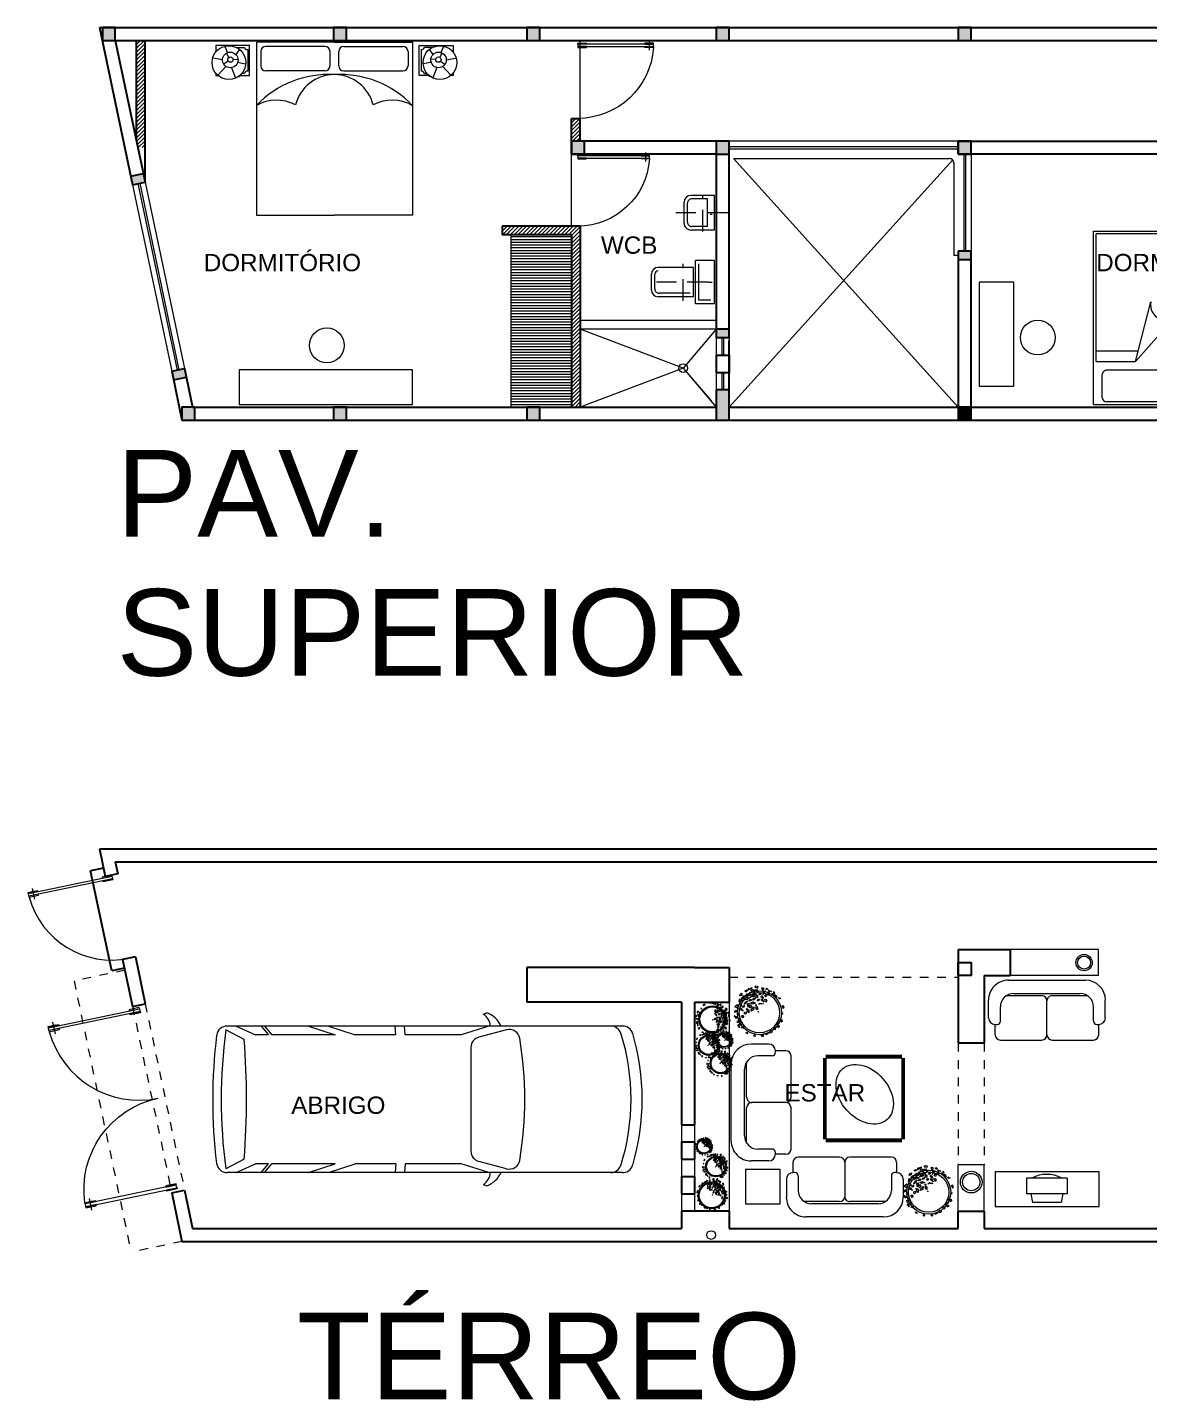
# Model space of a CAD drawing. Header units: millimetres. Extents: x 219.2 to 298.5, y 137.8 to 166.3.
# Drawn here: x 219.18 to 232.13, y 137.79 to 153.64 of the extents above; entities that cross this region are included whole.
import ezdxf

# ---------------------------------------------------------------- set-up
doc = ezdxf.new("R2010")
doc.units = ezdxf.units.MM
doc.linetypes.add('HIDDEN', pattern=[0.375, 0.25, -0.125])
doc.linetypes.add('HIDDEN2', pattern=[4.7625, 3.175, -1.5875])
for name, color, linetype, lineweight in [('fach00', 33, 'Continuous', 0), ('hais', 253, 'Continuous', 0), ('Inst_elec', 150, 'Continuous', 0), ('Inst_hid', 140, 'Continuous', 0), ('Inst_san', 77, 'Continuous', 0), ('muebles', 43, 'Continuous', 0), ('murete', 6, 'Continuous', 13), ('muros', 5, 'Continuous', 30), ('piso', 9, 'Continuous', 0), ('proy', 2, 'HIDDEN2', 0), ('puertas', 141, 'Continuous', 0), ('ventanas', 4, 'Continuous', 0)]:
    doc.layers.add(name, color=color, linetype=linetype, lineweight=lineweight)
doc.styles.add('espacios', font='arial.ttf', dxfattribs={"height": 0.1})

# ---------------------------------------------------------------- blocks, each defined once
blk = doc.blocks.new('Ptsppue1')
blk.add_line((-0.942, 1.029), (-0.942, 0.901))
for points in [[(-0.999, 0.981), (-0.999, 0.993), (-0.885, 0.993), (-0.885, 0.981)], [(-0.999, 0.98), (0, 0.98), (0, 0.95), (-0.999, 0.95)], [(-0.999, 0.949), (-0.999, 0.937), (-0.885, 0.937), (-0.885, 0.949)], [(0, 0.981), (0, 0.993), (-0.113, 0.993), (-0.113, 0.981)], [(0, 0.949), (0, 0.937), (-0.113, 0.937), (-0.113, 0.949)]]:
    blk.add_lwpolyline(points, close=True)
at = {"const_width": 0.006}
for points in [[(-0.968, 0.997), (-0.916, 0.997)], [(-0.968, 0.933), (-0.916, 0.933)]]:
    blk.add_lwpolyline(points, dxfattribs=at)
blk.add_arc((0, 1), 1, 183.6189, 270)
blk = doc.blocks.new('Mblpwcp1')
for p, q in [((0, 0.5), (0.22, 0.5)), ((0, 0.5), (0, 0)), ((0.22, 0.5), (0.22, 0)), ((0.04, 0.46), (0.18, 0.46)), ((0.18, 0.46), (0.18, 0.04)), ((0.24, 0.42), (0.648, 0.42)), ((0.24, 0.42), (0.24, 0.08)), ((0.28, 0.38), (0.638, 0.38)), ((0.688, 0.33), (0.688, 0.16)), ((0.728, 0.34), (0.728, 0.16)), ((0, 0), (0.22, 0)), ((0.24, 0.08), (0.648, 0.08)), ((0, -0.351), (0.27, -0.351)), ((0, -0.351), (0, -0.751)), ((0.08, -0.391), (0.26, -0.391)), ((0.08, -0.391), (0.08, -0.711)), ((0.31, -0.441), (0.31, -0.661)), ((0.35, -0.431), (0.35, -0.671)), ((0, -0.751), (0.27, -0.751)), ((0.08, -0.711), (0.26, -0.711))]:
    blk.add_line(p, q)
at = {"linetype": 'HIDDEN'}
for p, q in [((0.359, 0.465), (0.359, 0.04)), ((0.064, 0.25), (0.67, 0.25)), ((0.134, -0.335), (0.134, -0.759)), ((-0.162, -0.55), (0.444, -0.55))]:
    blk.add_line(p, q, dxfattribs=at)
for centre, radius, start, end in [((0.638, 0.33), 0.05, 360, 90), ((0.648, 0.34), 0.08, 0, 90), ((0.648, 0.16), 0.08, 270, 360), ((0.648, 0.16), 0.04, 270, 360), ((0.26, -0.441), 0.05, 360, 90), ((0.27, -0.431), 0.08, 360, 90), ((0.26, -0.661), 0.05, 270, 0), ((0.27, -0.671), 0.08, 270, 360)]:
    blk.add_arc(centre, radius, start, end)
blk = doc.blocks.new('Arbparb6')
at = {"linetype": 'Continuous'}
for p, q in [((-0.671, 0.628), (-0.609, 0.625)), ((-0.643, 0.549), (-0.671, 0.628)), ((-0.574, 0.565), (-0.643, 0.549)), ((-0.609, 0.625), (-0.574, 0.565)), ((-0.579, 0.764), (-0.606, 0.726)), ((-0.606, 0.726), (-0.568, 0.721)), ((-0.521, 0.769), (-0.579, 0.764)), ((-0.568, 0.721), (-0.558, 0.731)), ((-0.558, 0.731), (-0.521, 0.769)), ((-0.497, 0.614), (-0.412, 0.764)), ((-0.476, 0.736), (-0.497, 0.614)), ((-0.412, 0.764), (-0.476, 0.736)), ((-0.367, 0.884), (-0.398, 0.845)), ((-0.398, 0.845), (-0.346, 0.835)), ((-0.294, 0.867), (-0.367, 0.884)), ((-0.346, 0.835), (-0.342, 0.85)), ((-0.346, 0.835), (-0.346, 0.835)), ((-0.337, 0.837), (-0.294, 0.867)), ((-0.293, 0.779), (-0.329, 0.769)), ((-0.329, 0.769), (-0.323, 0.74)), ((-0.312, 0.738), (-0.282, 0.758)), ((-0.282, 0.758), (-0.293, 0.779)), ((-0.045, 0.894), (-0.102, 0.886)), ((-0.102, 0.886), (-0.096, 0.862)), ((-0.078, 0.867), (-0.045, 0.894)), ((0.146, 0.945), (0.125, 0.922)), ((0.125, 0.922), (0.172, 0.907)), ((0.238, 0.919), (0.146, 0.945)), ((0.172, 0.907), (0.208, 0.895)), ((0.208, 0.895), (0.208, 0.895)), ((0.22, 0.883), (0.246, 0.897)), ((0.246, 0.897), (0.238, 0.919)), ((0.506, 0.832), (0.492, 0.784)), ((0.492, 0.784), (0.55, 0.743)), ((0.492, 0.784), (0.539, 0.746)), ((0.55, 0.743), (0.506, 0.832)), ((0.539, 0.746), (0.539, 0.746)), ((0.662, 0.557), (0.559, 0.684)), ((0.559, 0.684), (0.628, 0.653)), ((0.628, 0.653), (0.662, 0.557)), ((0.675, 0.533), (0.671, 0.512)), ((0.711, 0.505), (0.675, 0.533)), ((0.739, 0.535), (0.702, 0.603)), ((0.702, 0.603), (0.762, 0.581)), ((0.762, 0.581), (0.739, 0.535)), ((-0.945, 0.159), (-0.94, 0.102)), ((-0.892, 0.154), (-0.945, 0.159)), ((-0.94, 0.102), (-0.94, 0.102)), ((-0.925, 0.085), (-0.851, 0.128)), ((-0.851, 0.128), (-0.892, 0.154)), ((-0.802, 0.366), (-0.885, 0.275)), ((-0.885, 0.275), (-0.839, 0.276)), ((-0.839, 0.276), (-0.802, 0.366)), ((-0.808, 0.477), (-0.821, 0.421)), ((-0.821, 0.421), (-0.746, 0.406)), ((-0.766, 0.49), (-0.808, 0.477)), ((-0.727, 0.48), (-0.766, 0.49)), ((-0.746, 0.406), (-0.746, 0.406)), ((-0.722, 0.408), (-0.727, 0.48)), ((0.306, 0.165), (0.286, -0.026)), ((0.286, -0.026), (0.335, 0.044)), ((0.335, 0.044), (0.306, 0.165)), ((0.363, 0.178), (0.452, 0.081)), ((0.499, 0.11), (0.363, 0.178)), ((0.427, 0.294), (0.371, 0.256)), ((0.371, 0.256), (0.475, 0.203)), ((0.489, 0.26), (0.427, 0.294)), ((0.452, 0.081), (0.499, 0.11)), ((0.475, 0.203), (0.489, 0.26)), ((0.612, 0.109), (0.506, 0.173)), ((0.506, 0.173), (0.569, 0.062)), ((0.569, 0.062), (0.563, 0.084)), ((0.569, 0.062), (0.612, 0.109)), ((0.621, 0.29), (0.57, 0.274)), ((0.57, 0.274), (0.603, 0.214)), ((0.603, 0.214), (0.679, 0.266)), ((0.679, 0.266), (0.621, 0.29)), ((0.668, 0.067), (0.639, 0.014)), ((0.639, 0.014), (0.675, -0.001)), ((0.647, 0.145), (0.784, 0.238)), ((0.718, 0.162), (0.647, 0.145)), ((0.727, 0.082), (0.668, 0.067)), ((0.669, 0.404), (0.685, 0.351)), ((0.763, 0.36), (0.669, 0.404)), ((0.671, 0.512), (0.691, 0.501)), ((0.675, -0.001), (0.727, 0.082)), ((0.685, 0.351), (0.763, 0.36)), ((0.691, 0.501), (0.691, 0.501)), ((0.7, 0.485), (0.711, 0.505)), ((0.752, 0.14), (0.718, 0.162)), ((0.784, 0.238), (0.752, 0.14)), ((0.774, 0.476), (0.76, 0.402)), ((0.76, 0.402), (0.825, 0.358)), ((0.825, 0.358), (0.774, 0.476)), ((0.855, 0.168), (0.813, 0.149)), ((0.813, 0.149), (0.852, 0.133)), ((0.871, 0.335), (0.84, 0.316)), ((0.84, 0.316), (0.87, 0.26)), ((0.852, 0.133), (0.89, 0.096)), ((0.912, 0.163), (0.855, 0.168)), ((0.87, 0.26), (0.906, 0.295)), ((0.906, 0.295), (0.871, 0.335)), ((0.89, 0.096), (0.89, 0.096)), ((0.897, 0.092), (0.919, 0.123)), ((0.919, 0.123), (0.912, 0.163)), ((-0.917, -0.212), (-0.936, -0.139)), ((-0.936, -0.139), (-0.881, -0.146)), ((-0.881, -0.146), (-0.917, -0.212)), ((-0.845, -0.426), (-0.819, -0.496)), ((-0.775, -0.47), (-0.845, -0.426)), ((-0.819, -0.496), (-0.775, -0.47)), ((-0.071, -0.497), (-0.093, -0.533)), ((0.001, -0.492), (-0.071, -0.497)), ((0.07, -0.386), (-0.04, -0.388)), ((-0.04, -0.388), (0.054, -0.461)), ((0.005, -0.01), (-0.019, -0.022)), ((-0.019, -0.022), (0.006, -0.036)), ((-0.014, -0.562), (0.001, -0.492)), ((0.006, -0.036), (0.019, -0.016)), ((0.076, -0.213), (0.029, -0.302)), ((0.029, -0.302), (0.092, -0.287)), ((0.054, -0.461), (0.122, -0.475)), ((0.122, -0.475), (0.07, -0.386)), ((0.149, -0.065), (0.076, -0.056)), ((0.076, -0.056), (0.16, -0.137)), ((0.187, -0.196), (0.076, -0.213)), ((0.092, -0.287), (0.187, -0.196)), ((0.202, -0.285), (0.136, -0.311)), ((0.136, -0.311), (0.164, -0.366)), ((0.217, -0.087), (0.149, -0.065)), ((0.16, -0.137), (0.217, -0.087)), ((0.164, -0.366), (0.268, -0.343)), ((0.314, -0.375), (0.173, -0.423)), ((0.173, -0.423), (0.293, -0.44)), ((0.268, -0.343), (0.202, -0.285)), ((0.242, -0.111), (0.239, -0.126)), ((0.239, -0.126), (0.244, -0.139)), ((0.271, -0.106), (0.242, -0.111)), ((0.255, -0.134), (0.28, -0.123)), ((0.28, -0.123), (0.271, -0.106)), ((0.328, -0.492), (0.277, -0.568)), ((0.277, -0.568), (0.385, -0.51)), ((0.293, -0.44), (0.323, -0.424)), ((0.333, -0.139), (0.298, -0.267)), ((0.298, -0.267), (0.336, -0.312)), ((0.323, -0.424), (0.314, -0.375)), ((0.424, -0.442), (0.328, -0.492)), ((0.339, -0.181), (0.333, -0.139)), ((0.336, -0.312), (0.345, -0.31)), ((0.381, -0.221), (0.339, -0.181)), ((0.345, -0.31), (0.381, -0.221)), ((0.385, -0.51), (0.424, -0.442)), ((0.418, -0.333), (0.402, -0.39)), ((0.402, -0.39), (0.415, -0.385)), ((0.415, -0.385), (0.474, -0.343)), ((0.47, -0.29), (0.418, -0.333)), ((0.434, -0.008), (0.422, -0.027)), ((0.422, -0.027), (0.422, -0.063)), ((0.422, -0.063), (0.445, -0.058)), ((0.477, -0.003), (0.434, -0.008)), ((0.442, -0.061), (0.475, -0.054)), ((0.445, -0.058), (0.445, -0.058)), ((0.481, -0.162), (0.451, -0.245)), ((0.451, -0.245), (0.515, -0.217)), ((0.476, -0.442), (0.456, -0.541)), ((0.456, -0.541), (0.542, -0.484)), ((0.474, -0.343), (0.47, -0.29)), ((0.475, -0.054), (0.502, -0.033)), ((0.53, -0.37), (0.476, -0.442)), ((0.502, -0.033), (0.477, -0.003)), ((0.532, -0.149), (0.481, -0.162)), ((0.515, -0.217), (0.532, -0.149)), ((0.542, -0.484), (0.53, -0.37)), ((0.541, -0.064), (0.533, -0.099)), ((0.533, -0.099), (0.572, -0.121)), ((0.558, -0.31), (0.537, -0.342)), ((0.537, -0.342), (0.561, -0.324)), ((0.579, -0.067), (0.541, -0.064)), ((0.583, -0.265), (0.558, -0.31)), ((0.561, -0.324), (0.591, -0.31)), ((0.578, -0.211), (0.57, -0.244)), ((0.57, -0.244), (0.583, -0.265)), ((0.572, -0.121), (0.645, -0.079)), ((0.596, -0.204), (0.578, -0.211)), ((0.645, -0.079), (0.579, -0.067)), ((0.59, -0.232), (0.596, -0.204)), ((0.625, -0.284), (0.59, -0.232)), ((0.591, -0.31), (0.625, -0.284)), ((0.603, -0.474), (0.598, -0.521)), ((0.598, -0.521), (0.615, -0.515)), ((0.603, -0.169), (0.687, -0.265)), ((0.621, -0.242), (0.603, -0.169)), ((0.611, -0.441), (0.603, -0.474)), ((0.642, -0.425), (0.611, -0.441)), ((0.615, -0.515), (0.659, -0.499)), ((0.687, -0.265), (0.621, -0.242)), ((0.738, -0.324), (0.621, -0.393)), ((0.621, -0.393), (0.681, -0.382)), ((0.694, -0.459), (0.642, -0.425)), ((0.652, -0.123), (0.669, -0.189)), ((0.721, -0.134), (0.652, -0.123)), ((0.659, -0.499), (0.694, -0.459)), ((0.669, -0.189), (0.732, -0.197)), ((0.681, -0.382), (0.766, -0.347)), ((0.687, -0.265), (0.687, -0.265)), ((0.687, -0.265), (0.687, -0.265)), ((0.76, -0.048), (0.715, -0.056)), ((0.715, -0.056), (0.74, -0.069)), ((0.745, -0.196), (0.721, -0.134)), ((0.732, -0.197), (0.732, -0.197)), ((0.766, -0.347), (0.738, -0.324)), ((0.74, -0.069), (0.766, -0.079)), ((0.755, -0.24), (0.749, -0.27)), ((0.749, -0.27), (0.777, -0.3)), ((0.755, -0.24), (0.759, -0.237)), ((0.854, -0.24), (0.755, -0.24)), ((0.812, -0.054), (0.76, -0.048)), ((0.766, -0.079), (0.769, -0.092)), ((0.822, -0.426), (0.766, -0.493)), ((0.766, -0.493), (0.791, -0.544)), ((0.769, -0.092), (0.771, -0.093)), ((0.777, -0.3), (0.777, -0.3)), ((0.788, -0.31), (0.826, -0.286)), ((0.791, -0.544), (0.84, -0.473)), ((0.793, -0.097), (0.812, -0.054)), ((0.855, -0.066), (0.795, -0.131)), ((0.795, -0.131), (0.797, -0.202)), ((0.797, -0.202), (0.844, -0.174)), ((0.84, -0.473), (0.822, -0.426)), ((0.826, -0.286), (0.837, -0.251)), ((0.837, -0.251), (0.854, -0.24)), ((0.844, -0.174), (0.855, -0.066)), ((0.848, -0.385), (0.883, -0.376)), ((0.848, -0.413), (0.848, -0.385)), ((0.888, -0.416), (0.848, -0.413)), ((0.932, -0.268), (0.85, -0.33)), ((0.85, -0.33), (0.906, -0.325)), ((0.883, -0.376), (0.888, -0.416)), ((0.906, -0.325), (0.932, -0.268)), ((0.969, -0.043), (0.908, -0.061)), ((0.908, -0.061), (0.928, -0.138)), ((0.925, -0.161), (0.991, -0.115)), ((0.928, -0.138), (0.928, -0.138)), ((0.991, -0.115), (0.969, -0.043)), ((-0.602, -0.566), (-0.62, -0.677)), ((-0.62, -0.677), (-0.55, -0.607)), ((-0.55, -0.607), (-0.602, -0.566)), ((-0.47, -0.781), (-0.596, -0.742)), ((-0.596, -0.742), (-0.517, -0.804)), ((-0.396, -0.649), (-0.526, -0.667)), ((-0.526, -0.667), (-0.504, -0.715)), ((-0.517, -0.804), (-0.47, -0.781)), ((-0.504, -0.715), (-0.433, -0.735)), ((-0.433, -0.735), (-0.396, -0.649)), ((-0.409, -0.79), (-0.357, -0.769)), ((-0.391, -0.846), (-0.409, -0.79)), ((-0.354, -0.806), (-0.364, -0.853)), ((-0.364, -0.853), (-0.364, -0.853)), ((-0.36, -0.704), (-0.309, -0.692)), ((-0.246, -0.759), (-0.36, -0.704)), ((-0.357, -0.769), (-0.347, -0.796)), ((-0.347, -0.796), (-0.354, -0.806)), ((-0.309, -0.692), (-0.246, -0.759)), ((-0.248, -0.894), (-0.209, -0.836)), ((-0.149, -0.953), (-0.248, -0.894)), ((-0.177, -0.591), (-0.241, -0.62)), ((-0.241, -0.62), (-0.152, -0.678)), ((-0.209, -0.836), (-0.149, -0.953)), ((-0.131, -0.638), (-0.177, -0.591)), ((-0.152, -0.678), (-0.131, -0.638)), ((-0.074, -0.762), (-0.123, -0.777)), ((-0.123, -0.777), (-0.119, -0.817)), ((-0.119, -0.817), (-0.049, -0.805)), ((-0.093, -0.533), (-0.069, -0.553)), ((-0.049, -0.805), (-0.074, -0.762)), ((-0.069, -0.553), (-0.014, -0.562)), ((-0.069, -0.553), (-0.069, -0.553)), ((-0.069, -0.553), (-0.069, -0.553)), ((0.024, -0.847), (-0.027, -0.923)), ((-0.027, -0.923), (0.024, -0.928)), ((0.065, -0.87), (0.024, -0.847)), ((0.024, -0.928), (0.065, -0.87)), ((0.042, -0.609), (0.125, -0.673)), ((0.108, -0.772), (0.042, -0.609)), ((0.138, -0.73), (0.108, -0.772)), ((0.125, -0.673), (0.138, -0.73)), ((0.189, -0.568), (0.163, -0.622)), ((0.163, -0.622), (0.196, -0.618)), ((0.163, -0.862), (0.217, -0.796)), ((0.193, -0.923), (0.163, -0.862)), ((0.236, -0.576), (0.189, -0.568)), ((0.272, -0.825), (0.193, -0.923)), ((0.196, -0.618), (0.236, -0.576)), ((0.213, -0.712), (0.227, -0.65)), ((0.315, -0.714), (0.213, -0.712)), ((0.217, -0.796), (0.272, -0.825)), ((0.227, -0.65), (0.315, -0.714)), ((0.497, -0.738), (0.381, -0.724)), ((0.381, -0.724), (0.381, -0.766)), ((0.381, -0.766), (0.497, -0.738)), ((0.424, -0.596), (0.419, -0.674)), ((0.419, -0.674), (0.539, -0.658)), ((0.619, -0.566), (0.424, -0.596)), ((0.539, -0.658), (0.619, -0.566)), ((0.625, -0.662), (0.611, -0.734)), ((0.611, -0.734), (0.682, -0.707)), ((0.711, -0.653), (0.625, -0.662)), ((0.682, -0.707), (0.711, -0.653))]:
    blk.add_line(p, q, dxfattribs=at)
blk = doc.blocks.new('laolg')
at = {"layer": 'muebles'}
for p, q in [((232.326, 140.337), (232.531, 140.337)), ((232.07, 140.201), (232.07, 139.723)), ((232.13, 140.261), (232.249, 140.261)), ((232.249, 140.261), (232.249, 140.239)), ((232.287, 140.201), (232.455, 140.201)), ((232.583, 140.131), (232.583, 139.723)), ((232.608, 140.048), (232.608, 139.278)), ((232.761, 140.108), (232.761, 139.218)), ((232.07, 139.603), (232.07, 139.125)), ((232.13, 139.663), (232.523, 139.663)), ((232.583, 139.603), (232.583, 139.195)), ((232.13, 139.065), (232.249, 139.065)), ((232.249, 139.087), (232.249, 139.065)), ((232.287, 139.125), (232.455, 139.125)), ((232.326, 138.989), (232.531, 138.989))]:
    blk.add_line(p, q, dxfattribs=at)
for centre, radius, start, end in [((232.326, 140.261), 0.0765, 90, 180), ((232.531, 140.108), 0.23, 360, 90), ((232.13, 140.201), 0.0598, 90, 180), ((232.287, 140.239), 0.0383, 180, 270), ((232.455, 140.048), 0.153, 360, 90), ((232.13, 139.723), 0.0598, 180, 270), ((232.523, 139.723), 0.0598, 270, 360), ((232.13, 139.603), 0.0598, 90, 180), ((232.523, 139.603), 0.0598, 360, 90), ((232.455, 139.278), 0.153, 270, 360), ((232.531, 139.218), 0.23, 270, 360), ((232.13, 139.125), 0.0598, 180, 270), ((232.287, 139.087), 0.0383, 90, 180), ((232.326, 139.065), 0.0765, 180, 270)]:
    blk.add_arc(centre, radius, start, end, dxfattribs=at)
blk = doc.blocks.new('PUTOX')
at = {"layer": 'muebles'}
for p, q in [((221.896, 148.349), (221.502, 148.349)), ((221.502, 148.349), (221.502, 148.274)), ((221.641, 148.261), (221.612, 148.334)), ((221.653, 148.211), (221.626, 148.261)), ((221.773, 148.3), (221.736, 148.246)), ((221.737, 148.328), (221.833, 148.328)), ((221.872, 148.302), (221.872, 148.052)), ((221.893, 148.003), (221.893, 148.349)), ((221.893, 148.349), (221.896, 148.349)), ((222.872, 148.389), (221.972, 148.389)), ((221.972, 148.389), (221.972, 146.389)), ((222.022, 148.279), (222.022, 148.116)), ((222.762, 148.339), (222.082, 148.339)), ((222.822, 148.116), (222.822, 148.279)), ((222.872, 148.389), (223.772, 148.389)), ((222.922, 148.116), (222.922, 148.279)), ((222.982, 148.339), (223.662, 148.339)), ((223.722, 148.279), (223.722, 148.116)), ((223.772, 148.389), (223.772, 146.389)), ((223.848, 148.349), (224.242, 148.349)), ((223.851, 148.349), (223.848, 148.349)), ((223.851, 148.003), (223.851, 148.349)), ((223.872, 148.302), (223.872, 148.052)), ((224.007, 148.328), (223.911, 148.328)), ((223.971, 148.3), (224.008, 148.246)), ((224.091, 148.211), (224.118, 148.261)), ((224.102, 148.261), (224.132, 148.334)), ((224.242, 148.349), (224.242, 148.274)), ((221.58, 148.184), (221.473, 148.203)), ((221.623, 148.112), (221.532, 148.01)), ((221.646, 148.17), (221.596, 148.132)), ((221.729, 147.978), (221.685, 148.098)), ((221.702, 148.187), (221.759, 148.193)), ((221.748, 148.155), (221.845, 148.138)), ((223.996, 148.155), (223.899, 148.138)), ((224.041, 148.187), (223.984, 148.193)), ((224.014, 147.978), (224.059, 148.098)), ((224.098, 148.17), (224.147, 148.132)), ((224.121, 148.112), (224.212, 148.01)), ((224.164, 148.184), (224.27, 148.203)), ((221.502, 148.03), (221.502, 148.003)), ((221.502, 148.003), (221.529, 148.003)), ((221.765, 147.992), (221.778, 147.992)), ((221.778, 148.003), (221.893, 148.003)), ((221.778, 147.992), (221.778, 148.003)), ((221.833, 148.026), (221.802, 148.026)), ((222.762, 148.056), (222.082, 148.056)), ((222.982, 148.056), (223.662, 148.056)), ((223.966, 148.003), (223.851, 148.003)), ((223.911, 148.026), (223.942, 148.026)), ((223.966, 147.992), (223.966, 148.003)), ((223.979, 147.992), (223.966, 147.992)), ((224.242, 148.003), (224.215, 148.003)), ((224.242, 148.03), (224.242, 148.003)), ((221.972, 146.389), (222.872, 146.389)), ((223.772, 146.389), (222.872, 146.389))]:
    blk.add_line(p, q, dxfattribs=at)
for centre, radius in [((221.654, 148.152), 0.195), ((221.67, 148.183), 0.0897), ((224.09, 148.152), 0.195), ((224.074, 148.183), 0.0897), ((221.672, 148.187), 0.0308), ((224.072, 148.187), 0.0308)]:
    blk.add_circle(centre, radius, dxfattribs=at)
for centre, radius, start, end in [((221.868, 148.338), 0.0367, 195.9972, 275.8232), ((222.082, 148.279), 0.06, 90, 180), ((222.762, 148.279), 0.06, 0, 90), ((222.982, 148.279), 0.06, 90, 180), ((223.662, 148.279), 0.06, 0, 90), ((223.876, 148.338), 0.0367, 264.1768, 344.0028), ((222.082, 148.116), 0.06, 180, 270), ((222.762, 148.116), 0.06, 270, 0), ((222.982, 148.116), 0.06, 180, 270), ((223.662, 148.116), 0.06, 270, 0), ((221.868, 148.016), 0.0367, 84.1768, 164.0028), ((222.805, 146.868), 1.147, 86.6444, 136.5437), ((222.877, 147.542), 0.471, 90.6598, 165.0895), ((222.939, 146.868), 1.147, 43.4563, 93.3556), ((222.866, 147.542), 0.471, 14.9105, 89.3402), ((223.876, 148.016), 0.0367, 15.9972, 95.8232), ((222.203, 147.249), 0.469, 62.1264, 119.5826), ((223.54, 147.249), 0.469, 60.4174, 117.8736)]:
    blk.add_arc(centre, radius, start, end, dxfattribs=at)
blk = doc.blocks.new('PUTOXX')
at = {"layer": 'muebles'}
for p, q in [((211.494, 153.193), (211.494, 153.118)), ((211.888, 153.193), (211.494, 153.193)), ((211.634, 153.105), (211.605, 153.178)), ((211.729, 153.172), (211.825, 153.172)), ((211.885, 153.193), (211.888, 153.193)), ((211.885, 152.847), (211.885, 153.193)), ((212.931, 153.193), (211.931, 153.193)), ((211.931, 153.193), (211.931, 151.193)), ((212.081, 153.163), (212.781, 153.163)), ((212.931, 153.193), (212.931, 151.193)), ((211.572, 153.028), (211.466, 153.047)), ((211.638, 153.014), (211.589, 152.976)), ((211.645, 153.055), (211.619, 153.105)), ((211.695, 153.031), (211.752, 153.037)), ((211.765, 153.144), (211.728, 153.09)), ((211.74, 152.999), (211.838, 152.982)), ((211.864, 153.146), (211.864, 152.896)), ((212.031, 153.113), (212.031, 152.849)), ((212.831, 153.113), (212.831, 152.849)), ((211.494, 152.874), (211.494, 152.847)), ((211.494, 152.847), (211.522, 152.847)), ((211.615, 152.956), (211.524, 152.854)), ((211.722, 152.822), (211.677, 152.942)), ((211.757, 152.836), (211.771, 152.836)), ((211.771, 152.847), (211.885, 152.847)), ((211.771, 152.836), (211.771, 152.847)), ((211.825, 152.87), (211.794, 152.87)), ((212.446, 152.698), (211.961, 152.15)), ((212.081, 152.799), (212.781, 152.799)), ((212.446, 152.698), (212.271, 152.01)), ((212.901, 152.698), (212.446, 152.698)), ((212.901, 152.698), (212.901, 151.223)), ((212.901, 152.574), (212.415, 152.574)), ((211.961, 152.15), (211.961, 151.223)), ((212.931, 151.193), (211.931, 151.193)), ((211.961, 151.223), (212.901, 151.223))]:
    blk.add_line(p, q, dxfattribs=at)
for centre, radius in [((211.646, 152.996), 0.195), ((211.663, 153.027), 0.0897), ((211.664, 153.031), 0.0308)]:
    blk.add_circle(centre, radius, dxfattribs=at)
for centre, radius, start, end in [((211.861, 153.182), 0.0367, 195.9972, 275.8232), ((212.081, 153.113), 0.05, 90, 180), ((212.781, 153.113), 0.05, 0, 90), ((211.861, 152.86), 0.0367, 84.1768, 164.0028), ((212.081, 152.849), 0.05, 180, 270), ((212.781, 152.849), 0.05, 270, 0), ((212.099, 152.043), 0.175, 349.0182, 142.249)]:
    blk.add_arc(centre, radius, start, end, dxfattribs=at)
blk = doc.blocks.new('tv')
for p, q in [((0.135, 0.026), (0.135, 0.497)), ((0.317, 0.497), (0.135, 0.497)), ((0.317, 0.026), (0.317, 0.497)), ((0.135, 0.447), (0.035, 0.427)), ((0.035, 0.097), (0.035, 0.427)), ((0.135, 0.077), (0.035, 0.097)), ((0.317, 0.026), (0.135, 0.026))]:
    blk.add_line(p, q)
blk.add_arc((-0.015, 0.262), 0.374, 332.5939, 27.4061)
blk = doc.blocks.new('Autpaut3')
at = {"linetype": 'Continuous'}
for p, q in [((1.608, 1.829), (1.569, 1.846)), ((0, 1.692), (4.566, 1.692)), ((1.339, 1.648), (1.659, 1.564)), ((1.546, 1.692), (1.862, 1.59)), ((1.862, 1.59), (2.51, 1.59)), ((2.51, 1.59), (2.518, 1.692)), ((2.617, 1.59), (2.625, 1.692)), ((2.617, 1.59), (3.088, 1.59)), ((3.395, 1.692), (3.088, 1.59)), ((3.627, 1.692), (3.32, 1.59)), ((3.32, 1.59), (4.05, 1.59)), ((4.135, 1.692), (4.05, 1.59)), ((4.174, 1.692), (4.089, 1.59)), ((4.089, 1.59), (4.237, 1.59)), ((4.46, 1.692), (4.237, 1.59)), ((4.368, 1.539), (4.58, 1.648)), ((1.749, 1.446), (1.749, 0.246)), ((0, 0), (4.565, 0)), ((1.339, 0.044), (1.659, 0.128)), ((1.546, 0), (1.862, 0.102)), ((1.862, 0.102), (2.51, 0.102)), ((2.51, 0.102), (2.518, 0)), ((2.617, 0.102), (3.088, 0.102)), ((2.617, 0.102), (2.625, 0)), ((3.395, 0), (3.088, 0.102)), ((3.627, 0), (3.32, 0.102)), ((3.32, 0.102), (4.05, 0.102)), ((4.135, 0), (4.05, 0.102)), ((4.174, 0), (4.089, 0.102)), ((4.089, 0.102), (4.237, 0.102)), ((4.46, 0), (4.237, 0.102)), ((4.368, 0.154), (4.579, 0.045)), ((1.608, -0.137), (1.569, -0.154))]:
    blk.add_line(p, q, dxfattribs=at)
for centre, radius, start, end in [((1.666, 1.573), 0.289, 109.6789, 155.7399), ((1.7, 1.683), 0.173, 122.3213, 176.8404), ((2.449, 0.846), 2.676, 163.4825, 196.5175), ((0, 1.57), 0.122, 90.1079, 162.4252), ((2.433, 0.846), 2.531, 162.4556, 197.5444), ((0.136, 1.57), 0.122, 90.0276, 161.4374), ((1.308, 1.53), 0.122, 75.1722, 170.127), ((4.566, 1.57), 0.122, 7.3198, 90.0292), ((-1.281, 0.85), 5.915, 352.1758, 7.7498), ((-1.351, 0.85), 6.083, 352.9727, 6.9466), ((5.343, 0.846), 4.215, 170.3706, 189.6294), ((1.628, 1.446), 0.122, 359.9513, 75.2558), ((13.256, 0.846), 8.915, 175.5447, 184.4553), ((1.628, 0.246), 0.122, 284.7442, 0.0487), ((0, 0.122), 0.122, 197.5748, 269.8921), ((0.136, 0.122), 0.122, 198.5626, 269.9724), ((1.308, 0.162), 0.122, 189.873, 284.8278), ((4.565, 0.122), 0.122, 269.9606, 352.6107), ((1.666, 0.119), 0.289, 204.2601, 250.3211), ((1.7, 0.01), 0.173, 183.1596, 237.6787)]:
    blk.add_arc(centre, radius, start, end, dxfattribs=at)

msp = doc.modelspace()

# ---------------------------------------------------------------- hatches: boundary and pattern name
at = {"layer": 'hais'}
h = msp.add_hatch(color=256, dxfattribs=at)
h.paths.add_polyline_path([(220.193, 153.641), (220.043, 153.641), (220.043, 153.491), (220.193, 153.491)])
h.paths.add_polyline_path([(222.861, 153.641), (222.711, 153.641), (222.711, 153.491), (222.861, 153.491)])
h.paths.add_polyline_path([(225.094, 153.641), (224.944, 153.641), (224.944, 153.491), (225.094, 153.491)])
h.paths.add_polyline_path([(225.609, 152.328), (225.459, 152.328), (225.459, 152.178), (225.609, 152.178)])
h.paths.add_polyline_path([(227.279, 152.328), (227.129, 152.328), (227.129, 152.178), (227.279, 152.178)])
h.paths.add_polyline_path([(227.279, 153.641), (227.129, 153.641), (227.129, 153.491), (227.279, 153.491)])
h.paths.add_polyline_path([(230.074, 153.641), (229.924, 153.641), (229.924, 153.491), (230.074, 153.491)])
h.paths.add_polyline_path([(233.044, 153.641), (232.894, 153.641), (232.894, 153.491), (233.044, 153.491)])
h.paths.add_polyline_path([(236.094, 153.641), (235.944, 153.641), (235.944, 153.491), (236.094, 153.491)])
h.paths.add_polyline_path([(238.504, 153.641), (238.354, 153.641), (238.354, 153.491), (238.504, 153.491)])
h.paths.add_polyline_path([(241.494, 153.641), (241.344, 153.641), (241.344, 153.491), (241.494, 153.491)])
h.paths.add_polyline_path([(241.495, 152.328), (241.345, 152.328), (241.345, 152.178), (241.495, 152.178)])
h.paths.add_polyline_path([(242.294, 152.328), (242.144, 152.328), (242.144, 152.178), (242.294, 152.178)])
h.paths.add_polyline_path([(238.504, 152.328), (238.354, 152.328), (238.354, 152.178), (238.504, 152.178)])
h.paths.add_polyline_path([(238.504, 152.868), (238.354, 152.868), (238.354, 152.768), (238.504, 152.768)])
h.paths.add_polyline_path([(242.294, 150.878), (242.144, 150.878), (242.144, 150.728), (242.294, 150.728)])
h.paths.add_polyline_path([(242.294, 151.198), (242.144, 151.198), (242.144, 151.098), (242.294, 151.098)])
h.paths.add_polyline_path([(242.294, 149.258), (242.144, 149.258), (242.144, 149.108), (242.294, 149.108)])
h.paths.add_polyline_path([(238.504, 149.258), (238.354, 149.258), (238.354, 149.108), (238.504, 149.108)])
h.paths.add_polyline_path([(238.504, 149.643), (238.354, 149.643), (238.354, 149.543), (238.504, 149.543)])
h.paths.add_polyline_path([(238.504, 150.723), (238.354, 150.723), (238.354, 150.623), (238.504, 150.623)])
h.paths.add_polyline_path([(238.504, 151.228), (238.354, 151.228), (238.354, 151.078), (238.504, 151.078)])
h.paths.add_polyline_path([(236.094, 149.258), (235.944, 149.258), (235.944, 149.108), (236.094, 149.108)])
h.paths.add_polyline_path([(236.094, 151.228), (235.944, 151.228), (235.944, 151.078), (236.094, 151.078)])
h.paths.add_polyline_path([(233.044, 149.258), (232.894, 149.258), (232.894, 149.108), (233.044, 149.108)])
h.paths.add_polyline_path([(230.074, 151.058), (229.924, 151.058), (229.924, 150.958), (230.074, 150.958)])
h.paths.add_polyline_path([(230.074, 152.328), (229.924, 152.328), (229.924, 152.178), (230.074, 152.178)])
h.paths.add_polyline_path([(233.044, 152.328), (232.894, 152.328), (232.894, 152.178), (233.044, 152.178)])
h.paths.add_polyline_path([(235.194, 152.328), (235.044, 152.328), (235.044, 152.178), (235.194, 152.178)])
h.paths.add_polyline_path([(227.279, 149.458), (227.129, 149.458), (227.129, 149.108), (227.279, 149.108)])
h.paths.add_polyline_path([(227.279, 150.158), (227.129, 150.158), (227.129, 150.058), (227.279, 150.058)])
h.paths.add_polyline_path([(225.094, 149.258), (224.944, 149.258), (224.944, 149.108), (225.094, 149.108)])
h.paths.add_polyline_path([(222.861, 149.258), (222.711, 149.258), (222.711, 149.108), (222.861, 149.108)])
h.paths.add_polyline_path([(221.112, 149.258), (220.962, 149.258), (220.962, 149.108), (221.112, 149.108)])
h.paths.add_polyline_path([(220.991, 149.702), (220.844, 149.671), (220.864, 149.573), (221.011, 149.604)])
h.paths.add_polyline_path([(220.517, 151.953), (220.37, 151.922), (220.391, 151.824), (220.538, 151.855)])
h = msp.add_hatch(dxfattribs=at)
h.set_pattern_fill('LINE', color=256, scale=0.01, angle=45, style=0)
h.paths.add_polyline_path([(220.538, 153.491), (220.438, 153.491), (220.438, 152.33), (220.454, 152.253), (220.538, 152.253)])
h = msp.add_hatch(dxfattribs=at)
h.set_pattern_fill('LINE', color=256, scale=0.01, angle=45, style=0)
h.paths.add_polyline_path([(225.559, 151.348), (224.659, 151.348), (224.659, 151.248), (225.459, 151.248), (225.459, 149.258), (225.559, 149.258)])
h.paths.add_polyline_path([(225.559, 152.591), (225.459, 152.591), (225.459, 152.328), (225.559, 152.328)])
msp.add_hatch(color=256, dxfattribs=at).paths.add_polyline_path([(230.074, 149.258), (229.924, 149.258), (229.924, 149.108), (230.074, 149.108)])
at = {"layer": 'muebles'}
h = msp.add_hatch(dxfattribs=at)
h.set_pattern_fill('LINE', color=256, scale=0.01, style=0)
h.paths.add_polyline_path([(225.459, 151.248), (224.759, 151.248), (224.759, 149.258), (225.459, 149.258)])
h = msp.add_hatch(dxfattribs=at)
h.set_pattern_fill('LINE', color=256, scale=0.002112, angle=180, style=0)
h.set_pattern_definition([(180, (333.895785, -20.625003), (-8e-19, -0.0067056), [])])
h.paths.add_polyline_path([(228.366, 141.742), (228.366, 140.806), (228.401, 140.806), (228.401, 141.742)])
h = msp.add_hatch(dxfattribs=at)
h.set_pattern_fill('LINE', color=256, scale=0.002112, angle=90, style=0)
h.set_pattern_definition([(270, (333.895785, 303.172938), (-0.0067056, 4e-19), [])])
h.paths.add_polyline_path([(228.401, 141.742), (228.401, 141.777), (229.273, 141.777), (229.273, 141.742)])
h = msp.add_hatch(dxfattribs=at)
h.set_pattern_fill('LINE', color=256, scale=0.002112, angle=180, style=0)
h.set_pattern_definition([(360, (123.7780374, -20.625003), (0, -0.0067056), [])])
h.paths.add_polyline_path([(229.308, 141.742), (229.308, 140.806), (229.273, 140.806), (229.273, 141.742)])
h = msp.add_hatch(dxfattribs=at)
h.set_pattern_fill('LINE', color=256, scale=0.002112, angle=90, style=0)
h.set_pattern_definition([(90, (333.895785, -20.625003), (-0.0067056, 4e-19), [])])
h.paths.add_polyline_path([(228.401, 140.806), (228.401, 140.771), (229.273, 140.771), (229.273, 140.806)])

# ---------------------------------------------------------------- linework, layer by layer
at = {"layer": 'fach00'}
for p, q in [((229.86, 152.114), (227.279, 149.258)), ((229.924, 149.258), (227.329, 152.128)), ((231.544, 142.993), (230.524, 142.993)), ((231.544, 142.693), (231.544, 142.993)), ((231.544, 142.693), (230.524, 142.693)), ((229.924, 139.973), (229.924, 140.509)), ((230.224, 139.973), (230.224, 140.509))]:
    msp.add_line(p, q, dxfattribs=at)
for points in [[(230.564, 149.498), (230.564, 150.698), (230.164, 150.698), (230.164, 149.498)], [(223.622, 149.688), (221.622, 149.688), (221.622, 149.288), (223.622, 149.288)], [(227.469, 140.056), (227.869, 140.056), (227.869, 140.456), (227.469, 140.456)], [(230.352, 140.028), (231.552, 140.028), (231.552, 140.428), (230.352, 140.428)]]:
    msp.add_lwpolyline(points, close=True, dxfattribs=at)
for centre, radius in [((222.635, 149.97), 0.201), ((230.842, 150.06), 0.201), ((231.377, 142.843), 0.0938), ((231.377, 142.843), 0.075), ((230.074, 140.309), 0.125)]:
    msp.add_circle(centre, radius, dxfattribs=at)
at = {"layer": 'Inst_elec'}
msp.add_line((225.559, 152.328), (225.559, 153.491), dxfattribs=at)
at = {"layer": 'Inst_hid'}
for p, q in [((227.082, 151.482), (227.06, 151.482)), ((227.045, 150.701), (227.082, 150.701))]:
    msp.add_line(p, q, dxfattribs=at)
at = {"layer": 'Inst_san'}
msp.add_line((226.749, 149.708), (227.07, 149.328), dxfattribs=at)
msp.add_circle((227.07, 139.698), 0.05, dxfattribs=at)
at = {"layer": 'muebles'}
for p, q in [((224.759, 151.248), (224.759, 149.258)), ((227.129, 150.258), (225.559, 150.258)), ((226.749, 149.708), (225.559, 150.158)), ((227.129, 150.158), (225.559, 150.158)), ((227.129, 150.158), (226.749, 149.708)), ((226.749, 149.708), (225.559, 149.258)), ((226.749, 149.708), (227.129, 149.258)), ((227.279, 142.388), (227.279, 139.923)), ((230.224, 140.509), (229.924, 140.509))]:
    msp.add_line(p, q, dxfattribs=at)
msp.add_lwpolyline([(228.401, 140.806), (228.401, 141.742), (229.273, 141.742), (229.273, 140.806)], close=True, dxfattribs=at)
for centre, radius in [((226.749, 149.708), 0.05), ((227.629, 142.265), 0.254), ((227.629, 142.265), 0.233), ((227.086, 142.188), 0.157), ((227.086, 142.188), 0.144), ((227.042, 141.89), 0.118), ((227.042, 141.89), 0.108), ((227.224, 141.947), 0.0836), ((227.224, 141.947), 0.0767), ((227.178, 141.679), 0.118), ((227.178, 141.679), 0.108), ((226.989, 140.72), 0.0836), ((226.989, 140.72), 0.0767), ((227.127, 140.488), 0.118), ((227.127, 140.488), 0.108), ((227.079, 140.156), 0.157), ((229.583, 140.193), 0.254), ((229.583, 140.193), 0.233), ((230.074, 140.309), 0.1), ((227.079, 140.156), 0.144)]:
    msp.add_circle(centre, radius, dxfattribs=at)
msp.add_ellipse((228.844, 141.323), major_axis=(0.258, -0.292), ratio=0.709596, dxfattribs=at)
at = {"layer": 'murete'}
for p, q in [((229.924, 152.328), (227.279, 152.328)), ((229.929, 152.263), (227.279, 152.263)), ((227.279, 152.238), (229.924, 152.238)), ((227.329, 152.128), (229.824, 152.128)), ((229.874, 152.078), (229.874, 151.008)), ((230.074, 152.178), (230.074, 151.058)), ((220.391, 151.824), (220.844, 149.671)), ((220.538, 151.855), (220.991, 149.702)), ((229.924, 151.008), (229.874, 151.008)), ((227.129, 150.058), (227.129, 149.858)), ((227.279, 150.058), (227.279, 149.858)), ((227.129, 149.658), (227.129, 149.458)), ((227.279, 149.658), (227.279, 149.458)), ((226.729, 140.972), (226.729, 140.772)), ((226.879, 140.972), (226.879, 140.772)), ((226.729, 140.573), (226.729, 140.373)), ((226.879, 140.573), (226.879, 140.373)), ((226.729, 140.173), (226.729, 139.973)), ((226.879, 140.173), (226.879, 139.973))]:
    msp.add_line(p, q, dxfattribs=at)
msp.add_arc((229.824, 152.078), 0.05, 0, 90, dxfattribs=at)
at = {"layer": 'muros'}
for p, q in [((220.009, 153.641), (241.494, 153.641)), ((220.009, 153.641), (220.391, 151.824)), ((220.193, 153.491), (241.494, 153.491)), ((220.193, 153.491), (220.538, 151.855)), ((220.438, 152.33), (220.438, 153.491)), ((220.538, 151.855), (220.538, 153.491)), ((225.459, 152.178), (225.459, 152.591)), ((225.459, 152.591), (225.559, 152.591)), ((225.559, 152.328), (225.559, 152.591)), ((227.279, 152.328), (225.559, 152.328)), ((227.279, 150.058), (227.279, 152.328)), ((229.924, 152.328), (235.194, 152.328)), ((229.924, 152.178), (229.924, 152.328)), ((227.129, 152.178), (225.459, 152.178)), ((227.129, 152.178), (227.129, 150.058)), ((235.194, 152.178), (229.924, 152.178)), ((220.37, 151.922), (220.517, 151.953)), ((220.391, 151.824), (220.538, 151.855)), ((225.559, 151.348), (224.659, 151.348)), ((224.659, 151.348), (224.659, 151.248)), ((225.459, 151.248), (224.659, 151.248)), ((225.459, 151.248), (225.459, 149.258)), ((225.559, 151.348), (225.559, 149.258)), ((227.279, 151.203), (227.279, 151.278)), ((229.924, 151.058), (229.924, 149.258)), ((230.074, 151.058), (229.924, 151.058)), ((230.074, 150.958), (229.924, 150.958)), ((230.074, 149.258), (230.074, 151.058)), ((227.279, 150.158), (227.129, 150.158)), ((227.279, 150.058), (227.129, 150.058)), ((227.279, 149.108), (227.279, 150.028)), ((227.129, 149.858), (227.129, 149.658)), ((227.129, 149.858), (227.279, 149.858)), ((227.279, 149.858), (227.279, 149.658)), ((220.844, 149.671), (220.991, 149.702)), ((220.844, 149.671), (220.962, 149.108)), ((220.991, 149.702), (221.084, 149.258)), ((220.864, 149.573), (221.011, 149.604)), ((227.129, 149.658), (227.279, 149.658)), ((227.279, 149.458), (227.129, 149.458)), ((227.129, 149.458), (227.129, 149.108)), ((221.084, 149.258), (227.129, 149.258)), ((227.279, 149.258), (229.924, 149.258)), ((230.074, 149.258), (235.944, 149.258)), ((220.962, 149.108), (242.144, 149.108)), ((220.009, 144.155), (244.616, 144.155)), ((220.009, 144.155), (220.075, 143.837)), ((220.193, 144.005), (244.498, 144.005)), ((220.193, 144.005), (220.222, 143.868)), ((220.055, 143.935), (219.908, 143.904)), ((220.151, 142.749), (219.908, 143.904)), ((220.222, 143.868), (220.075, 143.837)), ((220.424, 142.909), (220.277, 142.878)), ((220.277, 142.878), (220.391, 142.338)), ((220.424, 142.909), (220.538, 142.369)), ((229.924, 142.993), (230.524, 142.993)), ((229.924, 142.993), (229.924, 141.918)), ((230.524, 142.993), (230.524, 142.693)), ((220.298, 142.78), (220.151, 142.749)), ((224.944, 142.788), (224.944, 142.388)), ((226.879, 142.788), (224.944, 142.788)), ((226.879, 142.788), (227.279, 142.788)), ((227.279, 142.788), (227.279, 142.388)), ((230.224, 142.693), (230.524, 142.693)), ((230.224, 142.693), (230.224, 141.918)), ((220.391, 142.338), (220.538, 142.369)), ((226.729, 142.388), (224.944, 142.388)), ((226.729, 142.388), (226.729, 140.972)), ((226.879, 142.388), (226.879, 140.972)), ((226.879, 142.388), (227.279, 142.388)), ((229.924, 141.918), (230.224, 141.918)), ((226.729, 140.972), (226.879, 140.972)), ((226.729, 140.772), (226.879, 140.772)), ((226.729, 140.772), (226.729, 140.572)), ((226.879, 140.772), (226.879, 140.572)), ((226.729, 140.573), (226.879, 140.573)), ((226.729, 140.373), (226.729, 140.173)), ((226.729, 140.373), (226.879, 140.373)), ((226.879, 140.373), (226.879, 140.173)), ((220.844, 140.186), (220.991, 140.217)), ((220.844, 140.186), (220.962, 139.623)), ((220.991, 140.217), (221.084, 139.773)), ((226.729, 140.173), (226.879, 140.173)), ((226.729, 139.973), (226.729, 139.773)), ((227.279, 139.973), (226.729, 139.973)), ((227.279, 139.973), (227.279, 139.773)), ((229.924, 139.773), (229.924, 139.973)), ((229.924, 139.973), (230.224, 139.973)), ((230.224, 139.973), (230.224, 139.773)), ((221.084, 139.773), (226.729, 139.773)), ((227.279, 139.773), (229.924, 139.773)), ((230.224, 139.773), (238.354, 139.773)), ((220.962, 139.623), (242.294, 139.623))]:
    msp.add_line(p, q, dxfattribs=at)
for points in [[(220.043, 153.491), (220.193, 153.491), (220.193, 153.641), (220.043, 153.641)], [(222.711, 153.491), (222.861, 153.491), (222.861, 153.641), (222.711, 153.641)], [(224.944, 153.491), (225.094, 153.491), (225.094, 153.641), (224.944, 153.641)], [(227.129, 153.491), (227.279, 153.491), (227.279, 153.641), (227.129, 153.641)], [(229.924, 153.491), (230.074, 153.491), (230.074, 153.641), (229.924, 153.641)], [(225.459, 152.178), (225.609, 152.178), (225.609, 152.328), (225.459, 152.328)], [(227.129, 152.178), (227.279, 152.178), (227.279, 152.328), (227.129, 152.328)], [(229.924, 152.178), (230.074, 152.178), (230.074, 152.328), (229.924, 152.328)], [(220.962, 149.108), (221.112, 149.108), (221.112, 149.258), (220.962, 149.258)], [(222.711, 149.108), (222.861, 149.108), (222.861, 149.258), (222.711, 149.258)], [(224.944, 149.108), (225.094, 149.108), (225.094, 149.258), (224.944, 149.258)], [(229.924, 149.108), (230.074, 149.108), (230.074, 149.258), (229.924, 149.258)], [(229.924, 142.843), (230.074, 142.843), (230.074, 142.693), (229.924, 142.693)]]:
    msp.add_lwpolyline(points, close=True, dxfattribs=at)
at = {"layer": 'piso'}
msp.add_line((225.459, 151.348), (225.459, 152.178), dxfattribs=at)
at = {"layer": 'proy', "ltscale": 0.03}
for p, q in [((220.303, 142.754), (219.716, 142.631)), ((219.716, 142.631), (220.375, 139.499)), ((227.279, 142.675), (229.924, 142.675)), ((220.538, 142.369), (220.991, 140.217)), ((220.391, 142.338), (220.844, 140.186)), ((229.924, 141.918), (229.924, 140.509)), ((230.224, 141.918), (230.224, 140.509)), ((220.962, 139.623), (220.375, 139.499))]:
    msp.add_line(p, q, dxfattribs=at)
at = {"layer": 'ventanas'}
for p, q in [((229.989, 152.178), (229.989, 151.058)), ((230.009, 152.178), (230.009, 151.058)), ((220.454, 151.838), (220.907, 149.685)), ((220.474, 151.842), (220.927, 149.689)), ((227.194, 150.058), (227.194, 149.858)), ((227.214, 150.058), (227.214, 149.858)), ((227.194, 149.658), (227.194, 149.458)), ((227.214, 149.658), (227.214, 149.458))]:
    msp.add_line(p, q, dxfattribs=at)

# ---------------------------------------------------------------- block references
at = {"layer": 'fach00'}
msp.add_blockref('PUTOX', (-0.15, 5.083), dxfattribs=at)
for name, p, rotation in [('PUTOXX', (444.418, 302.481), 180), ('laolg', (370.611, -90.121), 90), ('laolg', (460.064, 280.891), 180), ('laolg', (88.951, 372.667), 270), ('tv', (231.208, 140.039), 90)]:
    msp.add_blockref(name, p, dxfattribs=dict(at, rotation=rotation))
at = {"layer": 'muebles', "rotation": 180}
for name, p in [('Mblpwcp1', (227.109, 150.951)), ('Autpaut3', (226.049, 142.111))]:
    msp.add_blockref(name, p, dxfattribs=at)
at = {"layer": 'muebles'}
for p, xscale, yscale, zscale, rotation in [((227.625, 142.275), -0.3024, 0.3024, 0.3024, 270), ((227.088, 142.189), 0.2052864, 0.2052864, 0.2052864, 42.02523274233974), ((227.033, 141.889), 0.15552, 0.15552, 0.15552, 70.69096696530598), ((227.227, 141.947), 0.10492416, 0.10492416, 0.10492416, 85.8110428085362), ((227.169, 141.679), 0.15552, 0.15552, 0.15552, 70.69096696530598), ((226.992, 140.72), 0.10492416, 0.10492416, 0.10492416, 85.8110428085362), ((227.118, 140.488), 0.15552, 0.15552, 0.15552, 70.69096696530598), ((229.58, 140.202), -0.3024, 0.3024, 0.3024, 270), ((227.081, 140.162), 0.186624, 0.186624, 0.186624, 90)]:
    msp.add_blockref('Arbparb6', p, dxfattribs=dict(at, xscale=xscale, yscale=yscale, zscale=zscale, rotation=rotation))
at = {"layer": 'puertas'}
for p, xscale, yscale, zscale in [((225.534, 152.591), -0.8727656189405264, 0.8727656189405975, 0.8727656189405851), ((225.534, 151.348), -0.8264317096443206, 0.826431709644388, 0.8264317096443762)]:
    msp.add_blockref('Ptsppue1', p, dxfattribs=dict(at, xscale=xscale, yscale=yscale, zscale=zscale))
for p, xscale, yscale, zscale, rotation in [((220.351, 142.894), 0.9867890993722297, 0.9867890993723103, 0.9867890993722961, 11.77034709575091), ((220.688, 141.277), 1.076401135134965, 1.076401135135053, 1.076401135135038, 11.77034709575091), ((220.688, 141.277), -1.076401135134965, 1.076401135135053, 1.076401135135038, 191.7703470957527)]:
    msp.add_blockref('Ptsppue1', p, dxfattribs=dict(at, xscale=xscale, yscale=yscale, zscale=zscale, rotation=rotation))

# ---------------------------------------------------------------- texts
at = {"style": 'espacios'}
for s, height, p in [('WCB', 0.2, (225.799, 151.028)), ('DORMITÓRIO', 0.2, (221.214, 150.826)), ('DORMITÓRIO', 0.2, (231.517, 150.826)), ('PAV.', 1, (220.207, 147.762)), ('SUPERIOR', 1, (220.207, 146.156)), ('ESTAR', 0.2, (227.918, 141.24)), ('ABRIGO', 0.2, (222.224, 141.097)), ('TÉRREO', 1, (222.29, 137.801))]:
    msp.add_text(s, height=height, dxfattribs=at).set_placement(p)

doc.saveas('drawing.dxf')
